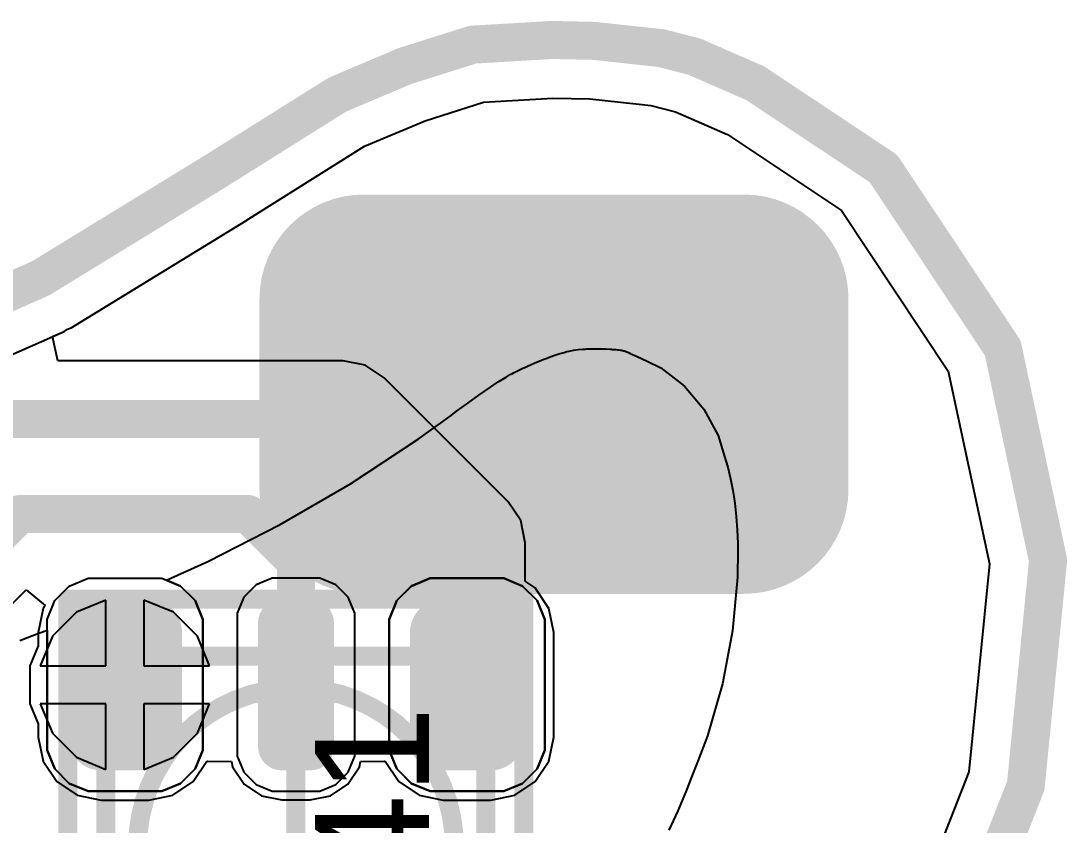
# Model space of a CAD drawing. Header units: inches. Extents: x -30 to 118, y 20 to 51.
# Drawn here: x 109.2 to 114.71, y 47.16 to 51.39 of the extents above; entities that cross this region are included whole.
import ezdxf

# ---------------------------------------------------------------- set-up
doc = ezdxf.new("R2010")
doc.units = ezdxf.units.IN
for name, color, linetype in [('Bottom Layer', 5, 'Continuous'), ('Bottom Solder', 6, 'Continuous'), ('Keep-Out Layer', 6, 'Continuous'), ('Mechanical 1', 6, 'Continuous'), ('Top Component Outline', 56, 'Continuous'), ('Top Courtyard', 56, 'Continuous'), ('Top Layer', 1, 'Continuous'), ('Top Overlay', 2, 'Continuous'), ('Top Paste', 8, 'Continuous'), ('Top Solder', 216, 'Continuous'), ('Via Holes', 16, 'Continuous')]:
    doc.layers.add(name, color=color, linetype=linetype)
doc.styles.add('Arial', font='', dxfattribs={"height": 0.2})
doc.styles.get('Arial').set_extended_font_data('Arial')

# ---------------------------------------------------------------- blocks, each defined once
blk = doc.blocks.new('APA_RGB_LED_2020_574')
at = {"layer": 'Top Layer'}
h = blk.add_hatch(color=1, dxfattribs=at)
edge = h.paths.add_edge_path()
edge.add_arc((-1.125, 1.025), 0.125, 90, 180)
edge.add_line((-1.25, 1.025), (-1.25, 0.775))
edge.add_arc((-1.125, 0.775), 0.125, 180, 270)
edge.add_line((-1.125, 0.65), (-0.575, 0.65))
edge.add_arc((-0.575, 0.775), 0.125, 270, 360)
edge.add_line((-0.45, 0.775), (-0.45, 1.025))
edge.add_arc((-0.575, 1.025), 0.125, 0, 90)
edge.add_line((-0.575, 1.15), (-1.125, 1.15))
h = blk.add_hatch(color=1, dxfattribs=at)
edge = h.paths.add_edge_path()
edge.add_arc((0.575, 1.025), 0.125, 90, 180)
edge.add_line((0.45, 1.025), (0.45, 0.775))
edge.add_arc((0.575, 0.775), 0.125, 180, 270)
edge.add_line((0.575, 0.65), (1.125, 0.65))
edge.add_arc((1.125, 0.775), 0.125, 270, 360)
edge.add_line((1.25, 0.775), (1.25, 1.025))
edge.add_arc((1.125, 1.025), 0.125, 0, 90)
edge.add_line((1.125, 1.15), (0.575, 1.15))
h = blk.add_hatch(color=1, dxfattribs=at)
edge = h.paths.add_edge_path()
edge.add_arc((-1.175, 0.075), 0.075, 90, 180)
edge.add_line((-1.25, 0.075), (-1.25, -0.075))
edge.add_arc((-1.175, -0.075), 0.075, 180, 270)
edge.add_line((-1.175, -0.15), (-0.525, -0.15))
edge.add_arc((-0.525, -0.075), 0.075, 270, 360)
edge.add_line((-0.45, -0.075), (-0.45, 0.075))
edge.add_arc((-0.525, 0.075), 0.075, 0, 90)
edge.add_line((-0.525, 0.15), (-1.175, 0.15))
h = blk.add_hatch(color=1, dxfattribs=at)
edge = h.paths.add_edge_path()
edge.add_arc((0.525, 0.075), 0.075, 90, 180)
edge.add_line((0.45, 0.075), (0.45, -0.075))
edge.add_arc((0.525, -0.075), 0.075, 180, 270)
edge.add_line((0.525, -0.15), (1.175, -0.15))
edge.add_arc((1.175, -0.075), 0.075, 270, 360)
edge.add_line((1.25, -0.075), (1.25, 0.075))
edge.add_arc((1.175, 0.075), 0.075, 0, 90)
edge.add_line((1.175, 0.15), (0.525, 0.15))
blk.add_hatch(color=1, dxfattribs=at).paths.add_polyline_path([(-1.25, -0.65), (-0.45, -0.65), (-0.45, -1.15), (-1.25, -1.15)])
h = blk.add_hatch(color=1, dxfattribs=at)
edge = h.paths.add_edge_path()
edge.add_arc((0.575, -0.775), 0.125, 90, 180)
edge.add_line((0.45, -0.775), (0.45, -1.025))
edge.add_arc((0.575, -1.025), 0.125, 180, 270)
edge.add_line((0.575, -1.15), (1.125, -1.15))
edge.add_arc((1.125, -1.025), 0.125, 270, 360)
edge.add_line((1.25, -1.025), (1.25, -0.775))
edge.add_arc((1.125, -0.775), 0.125, 0, 90)
edge.add_line((1.125, -0.65), (0.575, -0.65))
at = {"layer": 'Top Paste'}
h = blk.add_hatch(color=8, dxfattribs=at)
edge = h.paths.add_edge_path()
edge.add_arc((-1.125, 1.025), 0.125, 90, 180)
edge.add_line((-1.25, 1.025), (-1.25, 0.775))
edge.add_arc((-1.125, 0.775), 0.125, 180, 270)
edge.add_line((-1.125, 0.65), (-0.575, 0.65))
edge.add_arc((-0.575, 0.775), 0.125, 270, 360)
edge.add_line((-0.45, 0.775), (-0.45, 1.025))
edge.add_arc((-0.575, 1.025), 0.125, 0, 90)
edge.add_line((-0.575, 1.15), (-1.125, 1.15))
h = blk.add_hatch(color=8, dxfattribs=at)
edge = h.paths.add_edge_path()
edge.add_arc((0.575, 1.025), 0.125, 90, 180)
edge.add_line((0.45, 1.025), (0.45, 0.775))
edge.add_arc((0.575, 0.775), 0.125, 180, 270)
edge.add_line((0.575, 0.65), (1.125, 0.65))
edge.add_arc((1.125, 0.775), 0.125, 270, 360)
edge.add_line((1.25, 0.775), (1.25, 1.025))
edge.add_arc((1.125, 1.025), 0.125, 0, 90)
edge.add_line((1.125, 1.15), (0.575, 1.15))
h = blk.add_hatch(color=8, dxfattribs=at)
edge = h.paths.add_edge_path()
edge.add_arc((-1.175, 0.075), 0.075, 90, 180)
edge.add_line((-1.25, 0.075), (-1.25, -0.075))
edge.add_arc((-1.175, -0.075), 0.075, 180, 270)
edge.add_line((-1.175, -0.15), (-0.525, -0.15))
edge.add_arc((-0.525, -0.075), 0.075, 270, 360)
edge.add_line((-0.45, -0.075), (-0.45, 0.075))
edge.add_arc((-0.525, 0.075), 0.075, 0, 90)
edge.add_line((-0.525, 0.15), (-1.175, 0.15))
h = blk.add_hatch(color=8, dxfattribs=at)
edge = h.paths.add_edge_path()
edge.add_arc((0.525, 0.075), 0.075, 90, 180)
edge.add_line((0.45, 0.075), (0.45, -0.075))
edge.add_arc((0.525, -0.075), 0.075, 180, 270)
edge.add_line((0.525, -0.15), (1.175, -0.15))
edge.add_arc((1.175, -0.075), 0.075, 270, 360)
edge.add_line((1.25, -0.075), (1.25, 0.075))
edge.add_arc((1.175, 0.075), 0.075, 0, 90)
edge.add_line((1.175, 0.15), (0.525, 0.15))
blk.add_hatch(color=8, dxfattribs=at).paths.add_polyline_path([(-1.25, -0.65), (-0.45, -0.65), (-0.45, -1.15), (-1.25, -1.15)])
h = blk.add_hatch(color=8, dxfattribs=at)
edge = h.paths.add_edge_path()
edge.add_arc((0.575, -0.775), 0.125, 90, 180)
edge.add_line((0.45, -0.775), (0.45, -1.025))
edge.add_arc((0.575, -1.025), 0.125, 180, 270)
edge.add_line((0.575, -1.15), (1.125, -1.15))
edge.add_arc((1.125, -1.025), 0.125, 270, 360)
edge.add_line((1.25, -1.025), (1.25, -0.775))
edge.add_arc((1.125, -0.775), 0.125, 0, 90)
edge.add_line((1.125, -0.65), (0.575, -0.65))
at = {"layer": 'Top Solder'}
h = blk.add_hatch(color=216, dxfattribs=at)
edge = h.paths.add_edge_path()
edge.add_arc((-1.125, 1.025), 0.175, 90, 180)
edge.add_line((-1.3, 1.025), (-1.3, 0.775))
edge.add_arc((-1.125, 0.775), 0.175, 180, 270)
edge.add_line((-1.125, 0.6), (-0.575, 0.6))
edge.add_arc((-0.575, 0.775), 0.175, 270, 360)
edge.add_line((-0.4, 0.775), (-0.4, 1.025))
edge.add_arc((-0.575, 1.025), 0.175, 0, 90)
edge.add_line((-0.575, 1.2), (-1.125, 1.2))
h = blk.add_hatch(color=216, dxfattribs=at)
edge = h.paths.add_edge_path()
edge.add_arc((0.575, 1.025), 0.175, 90, 180)
edge.add_line((0.4, 1.025), (0.4, 0.775))
edge.add_arc((0.575, 0.775), 0.175, 180, 270)
edge.add_line((0.575, 0.6), (1.125, 0.6))
edge.add_arc((1.125, 0.775), 0.175, 270, 360)
edge.add_line((1.3, 0.775), (1.3, 1.025))
edge.add_arc((1.125, 1.025), 0.175, 0, 90)
edge.add_line((1.125, 1.2), (0.575, 1.2))
h = blk.add_hatch(color=216, dxfattribs=at)
edge = h.paths.add_edge_path()
edge.add_arc((-1.175, 0.075), 0.125, 90, 180)
edge.add_line((-1.3, 0.075), (-1.3, -0.075))
edge.add_arc((-1.175, -0.075), 0.125, 180, 270)
edge.add_line((-1.175, -0.2), (-0.525, -0.2))
edge.add_arc((-0.525, -0.075), 0.125, 270, 360)
edge.add_line((-0.4, -0.075), (-0.4, 0.075))
edge.add_arc((-0.525, 0.075), 0.125, 0, 90)
edge.add_line((-0.525, 0.2), (-1.175, 0.2))
h = blk.add_hatch(color=216, dxfattribs=at)
edge = h.paths.add_edge_path()
edge.add_arc((0.525, 0.075), 0.125, 90, 180)
edge.add_line((0.4, 0.075), (0.4, -0.075))
edge.add_arc((0.525, -0.075), 0.125, 180, 270)
edge.add_line((0.525, -0.2), (1.175, -0.2))
edge.add_arc((1.175, -0.075), 0.125, 270, 360)
edge.add_line((1.3, -0.075), (1.3, 0.075))
edge.add_arc((1.175, 0.075), 0.125, 0, 90)
edge.add_line((1.175, 0.2), (0.525, 0.2))
blk.add_hatch(color=216, dxfattribs=at).paths.add_polyline_path([(-1.3, -0.6), (-0.4, -0.6), (-0.4, -1.2), (-1.3, -1.2)])
h = blk.add_hatch(color=216, dxfattribs=at)
edge = h.paths.add_edge_path()
edge.add_arc((0.575, -0.775), 0.175, 90, 180)
edge.add_line((0.4, -0.775), (0.4, -1.025))
edge.add_arc((0.575, -1.025), 0.175, 180, 270)
edge.add_line((0.575, -1.2), (1.125, -1.2))
edge.add_arc((1.125, -1.025), 0.175, 270, 360)
edge.add_line((1.3, -1.025), (1.3, -0.775))
edge.add_arc((1.125, -0.775), 0.175, 0, 90)
edge.add_line((1.125, -0.6), (0.575, -0.6))
at = {"layer": 'Top Component Outline'}
for points in [[(-1, 1, 0.1, 0.1, 0), (-1, -1, 0.1, 0.1, 0)], [(-1, 1, 0.1, 0.1, 0), (1, 1, 0.1, 0.1, 0)], [(1, 1, 0.1, 0.1, 0), (1, -1, 0.1, 0.1, 0)], [(-1, -1, 0.1, 0.1, 0), (1, -1, 0.1, 0.1, 0)]]:
    blk.add_lwpolyline(points, format="xyseb", dxfattribs=at)
for points in [[(-1.025, 1, 0.05, 0.05, 1), (-0.975, 1, 0.05, 0.05, 1)], [(-1.025, 1, 0.05, 0.05, 1), (-0.975, 1, 0.05, 0.05, 1)], [(0.975, 1, 0.05, 0.05, 1), (1.025, 1, 0.05, 0.05, 1)], [(0.975, 1, 0.05, 0.05, 1), (1.025, 1, 0.05, 0.05, 1)], [(-1.025, -1, 0.05, 0.05, 1), (-0.975, -1, 0.05, 0.05, 1)], [(-1.025, -1, 0.05, 0.05, 1), (-0.975, -1, 0.05, 0.05, 1)], [(0.975, -1, 0.05, 0.05, 1), (1.025, -1, 0.05, 0.05, 1)], [(0.975, -1, 0.05, 0.05, 1), (1.025, -1, 0.05, 0.05, 1)]]:
    blk.add_lwpolyline(points, format="xyseb", close=True, dxfattribs=at)
at = {"layer": 'Top Courtyard'}
for points in [[(-1.3, 1.2, 0.1, 0.1, 0), (1.3, 1.2, 0.1, 0.1, 0)], [(-1.3, 1.2, 0.1, 0.1, 0), (-1.3, -1.2, 0.1, 0.1, 0)], [(1.3, 1.2, 0.1, 0.1, 0), (1.3, -1.2, 0.1, 0.1, 0)], [(0, 0.5, 0.1, 0.1, 0), (0, -0.5, 0.1, 0.1, 0)], [(-0.5, 0, 0.1, 0.1, 0), (0.5, 0, 0.1, 0.1, 0)], [(-1.3, -1.2, 0.1, 0.1, 0), (1.3, -1.2, 0.1, 0.1, 0)]]:
    blk.add_lwpolyline(points, format="xyseb", dxfattribs=at)
for points in [[(-1.325, 1.2, 0.05, 0.05, 1), (-1.275, 1.2, 0.05, 0.05, 1)], [(-1.325, 1.2, 0.05, 0.05, 1), (-1.275, 1.2, 0.05, 0.05, 1)], [(1.275, 1.2, 0.05, 0.05, 1), (1.325, 1.2, 0.05, 0.05, 1)], [(1.275, 1.2, 0.05, 0.05, 1), (1.325, 1.2, 0.05, 0.05, 1)], [(-0.025, 0.5, 0.05, 0.05, 1), (0.025, 0.5, 0.05, 0.05, 1)], [(-0.525, 0, 0.05, 0.05, 1), (-0.475, 0, 0.05, 0.05, 1)], [(0.475, 0, 0.05, 0.05, 1), (0.525, 0, 0.05, 0.05, 1)], [(-0.025, -0.5, 0.05, 0.05, 1), (0.025, -0.5, 0.05, 0.05, 1)], [(-1.325, -1.2, 0.05, 0.05, 1), (-1.275, -1.2, 0.05, 0.05, 1)], [(-1.325, -1.2, 0.05, 0.05, 1), (-1.275, -1.2, 0.05, 0.05, 1)], [(1.275, -1.2, 0.05, 0.05, 1), (1.325, -1.2, 0.05, 0.05, 1)], [(1.275, -1.2, 0.05, 0.05, 1), (1.325, -1.2, 0.05, 0.05, 1)]]:
    blk.add_lwpolyline(points, format="xyseb", close=True, dxfattribs=at)
at = {"layer": 'Top Overlay'}
for p, q in [((-1.3689, 1.1929), (-1.2929, 1.2689)), ((-1.2929, 1.2689), (-1.1937, 1.31)), ((-1.1937, 1.31), (-1.14, 1.31)), ((-1.14, 1.31), (-1.14, 1.31)), ((-1.14, 1.31), (-0.56, 1.31)), ((-0.56, 1.31), (-0.5063, 1.31)), ((-0.5063, 1.31), (-0.4071, 1.2689)), ((-0.4071, 1.2689), (-0.3311, 1.1929)), ((0.3311, 1.1929), (0.4071, 1.2689)), ((0.4071, 1.2689), (0.5063, 1.31)), ((0.5063, 1.31), (0.56, 1.31)), ((0.56, 1.31), (0.56, 1.31)), ((0.56, 1.31), (1.14, 1.31)), ((1.14, 1.31), (1.1937, 1.31)), ((1.1937, 1.31), (1.2929, 1.2689)), ((1.2929, 1.2689), (1.3689, 1.1929)), ((-1.41, 1.0937), (-1.3689, 1.1929)), ((-0.3311, 1.1929), (-0.29, 1.0937)), ((0.29, 1.0937), (0.3311, 1.1929)), ((1.3689, 1.1929), (1.41, 1.0937)), ((-1.41, 1.04), (-1.41, 1.0937)), ((-0.29, 1.0937), (-0.29, 1.04)), ((0.29, 1.04), (0.29, 1.0937)), ((1.41, 1.0937), (1.41, 1.04)), ((-1.41, 0.76), (-1.41, 1.04)), ((-0.29, 1.04), (-0.29, 1.04)), ((-0.29, 1.04), (-0.29, 0.76)), ((0.29, 0.76), (0.29, 1.04)), ((1.41, 1.04), (1.41, 1.04)), ((1.41, 1.04), (1.41, 0.76)), ((-1.41, 0.76), (-1.41, 0.76)), ((-1.41, 0.7063), (-1.41, 0.76)), ((-0.29, 0.76), (-0.29, 0.7063)), ((0.29, 0.76), (0.29, 0.76)), ((0.29, 0.7063), (0.29, 0.76)), ((1.41, 0.76), (1.41, 0.7063)), ((-1.3689, 0.6071), (-1.41, 0.7063)), ((-0.29, 0.7063), (-0.3311, 0.6071)), ((0.3311, 0.6071), (0.29, 0.7063)), ((1.41, 0.7063), (1.3689, 0.6071)), ((-1.2929, 0.5311), (-1.3689, 0.6071)), ((-0.3311, 0.6071), (-0.4071, 0.5311)), ((0.4071, 0.5311), (0.3311, 0.6071)), ((1.3689, 0.6071), (1.2929, 0.5311)), ((-1.1937, 0.49), (-1.2929, 0.5311)), ((-0.4071, 0.5311), (-0.5063, 0.49)), ((0.5063, 0.49), (0.4071, 0.5311)), ((1.2929, 0.5311), (1.1937, 0.49)), ((-1.14, 0.49), (-1.1937, 0.49)), ((-0.56, 0.49), (-1.14, 0.49)), ((-0.5063, 0.49), (-0.56, 0.49)), ((-0.56, 0.49), (-0.56, 0.49)), ((0.56, 0.49), (0.5063, 0.49)), ((1.14, 0.49), (0.56, 0.49)), ((1.1937, 0.49), (1.14, 0.49)), ((1.14, 0.49), (1.14, 0.49)), ((-1.2258, 0.31), (-1.3103, 0.275)), ((-1.18, 0.31), (-1.2258, 0.31)), ((-0.52, 0.31), (-1.18, 0.31)), ((-0.4743, 0.31), (-0.52, 0.31)), ((-0.52, 0.31), (-0.52, 0.31)), ((-0.3897, 0.275), (-0.4743, 0.31)), ((0.4742, 0.31), (0.3897, 0.275)), ((0.52, 0.31), (0.4742, 0.31)), ((1.18, 0.31), (0.52, 0.31)), ((1.2258, 0.31), (1.18, 0.31)), ((1.18, 0.31), (1.18, 0.31)), ((1.3103, 0.275), (1.2258, 0.31)), ((-1.3103, 0.275), (-1.375, 0.2103)), ((-0.325, 0.2103), (-0.3897, 0.275)), ((0.3897, 0.275), (0.325, 0.2103)), ((1.375, 0.2103), (1.3103, 0.275)), ((-1.375, 0.2103), (-1.41, 0.1258)), ((-0.29, 0.1258), (-0.325, 0.2103)), ((0.325, 0.2103), (0.29, 0.1258)), ((1.41, 0.1258), (1.375, 0.2103)), ((-1.41, 0.1258), (-1.41, 0.08)), ((-0.29, 0.08), (-0.29, 0.1258)), ((0.29, 0.1258), (0.29, 0.08)), ((1.41, 0.08), (1.41, 0.1258)), ((-1.41, 0.08), (-1.41, -0.08)), ((-1.41, 0.08), (-1.41, 0.08)), ((-0.29, -0.08), (-0.29, 0.08)), ((0.29, 0.08), (0.29, -0.08)), ((0.29, 0.08), (0.29, 0.08)), ((1.41, -0.08), (1.41, 0.08)), ((-1.41, -0.08), (-1.41, -0.1257)), ((-0.29, -0.1257), (-0.29, -0.08)), ((-0.29, -0.08), (-0.29, -0.08)), ((0.29, -0.08), (0.29, -0.1257)), ((1.41, -0.1257), (1.41, -0.08)), ((1.41, -0.08), (1.41, -0.08)), ((-1.41, -0.1257), (-1.375, -0.2103)), ((-0.325, -0.2103), (-0.29, -0.1257)), ((0.29, -0.1257), (0.325, -0.2103)), ((1.375, -0.2103), (1.41, -0.1257)), ((-1.375, -0.2103), (-1.3103, -0.275)), ((-0.3897, -0.275), (-0.325, -0.2103)), ((0.325, -0.2103), (0.3897, -0.275)), ((1.3103, -0.275), (1.375, -0.2103)), ((-1.3103, -0.275), (-1.2258, -0.31)), ((-0.4743, -0.31), (-0.3897, -0.275)), ((0.3897, -0.275), (0.4742, -0.31)), ((1.2258, -0.31), (1.3103, -0.275)), ((-1.2258, -0.31), (-1.18, -0.31)), ((-1.18, -0.31), (-1.18, -0.31)), ((-1.18, -0.31), (-0.52, -0.31)), ((-0.52, -0.31), (-0.4743, -0.31)), ((0.4742, -0.31), (0.52, -0.31)), ((0.52, -0.31), (0.52, -0.31)), ((0.52, -0.31), (1.18, -0.31)), ((1.18, -0.31), (1.2258, -0.31)), ((-1.41, -1.31), (-1.41, -0.49)), ((-1.41, -0.49), (-0.29, -0.49)), ((-0.29, -0.49), (-0.29, -1.31)), ((0.4071, -0.5311), (0.5063, -0.49)), ((0.5063, -0.49), (0.56, -0.49)), ((0.56, -0.49), (0.56, -0.49)), ((0.56, -0.49), (1.14, -0.49)), ((1.14, -0.49), (1.1937, -0.49)), ((1.1937, -0.49), (1.2929, -0.5311)), ((0.3311, -0.6071), (0.4071, -0.5311)), ((1.2929, -0.5311), (1.3689, -0.6071)), ((0.29, -0.7063), (0.3311, -0.6071)), ((1.3689, -0.6071), (1.41, -0.7063)), ((0.29, -0.76), (0.29, -0.7063)), ((1.41, -0.7063), (1.41, -0.76)), ((0.29, -1.04), (0.29, -0.76)), ((1.41, -0.76), (1.41, -0.76)), ((1.41, -0.76), (1.41, -1.04)), ((0.29, -1.04), (0.29, -1.04)), ((0.29, -1.0937), (0.29, -1.04)), ((1.41, -1.04), (1.41, -1.0937)), ((0.3311, -1.1929), (0.29, -1.0937)), ((1.41, -1.0937), (1.3689, -1.1929)), ((0.4071, -1.2689), (0.3311, -1.1929)), ((1.3689, -1.1929), (1.2929, -1.2689)), ((-0.29, -1.31), (-1.41, -1.31)), ((0.5063, -1.31), (0.4071, -1.2689)), ((0.56, -1.31), (0.5063, -1.31)), ((1.14, -1.31), (0.56, -1.31)), ((1.1937, -1.31), (1.14, -1.31)), ((1.14, -1.31), (1.14, -1.31)), ((1.2929, -1.2689), (1.1937, -1.31))]:
    blk.add_line(p, q, dxfattribs=at)
at = {"layer": 'Top Courtyard', "style": 'Arial'}
blk.add_text('D41', height=0.6, dxfattribs=at).set_placement((-0.8, -0.7))

msp = doc.modelspace()

# ---------------------------------------------------------------- hatches: boundary and pattern name
at = {"layer": 'Bottom Layer'}
h = msp.add_hatch(color=5, dxfattribs=at)
edge = h.paths.add_edge_path()
edge.add_arc((111.01, 49.93), 0.5, 90, 180)
edge.add_line((110.51, 49.93), (110.51, 48.93))
edge.add_arc((111.01, 48.93), 0.5, 180, 270)
edge.add_line((111.01, 48.43), (113.01, 48.43))
edge.add_arc((113.01, 48.93), 0.5, 270, 360)
edge.add_line((113.51, 48.93), (113.51, 49.93))
edge.add_arc((113.01, 49.93), 0.5, 0, 90)
edge.add_line((113.01, 50.43), (111.01, 50.43))
h = msp.add_hatch(color=5, dxfattribs=at)
edge = h.paths.add_edge_path()
edge.add_arc((109.7522, 47.9018), 0.3, 0, 360)
at = {"layer": 'Bottom Solder'}
h = msp.add_hatch(color=6, dxfattribs=at)
edge = h.paths.add_edge_path()
edge.add_arc((111.01, 49.93), 0.55, 90, 180)
edge.add_line((110.46, 49.93), (110.46, 48.93))
edge.add_arc((111.01, 48.93), 0.55, 180, 270)
edge.add_line((111.01, 48.38), (113.01, 48.38))
edge.add_arc((113.01, 48.93), 0.55, 270, 360)
edge.add_line((113.56, 48.93), (113.56, 49.93))
edge.add_arc((113.01, 49.93), 0.55, 0, 90)
edge.add_line((113.01, 50.48), (111.01, 50.48))
at = {"layer": 'Top Layer'}
h = msp.add_hatch(color=1, dxfattribs=at)
edge = h.paths.add_edge_path()
edge.add_arc((109.7522, 47.9018), 0.3, 0, 360)
at = {"layer": 'Via Holes'}
h = msp.add_hatch(color=7, dxfattribs=at)
edge = h.paths.add_edge_path()
edge.add_arc((109.7522, 47.9018), 0.15, 0, 360)

# ---------------------------------------------------------------- linework, layer by layer
at = {"layer": 'Bottom Layer'}
for p, q in [((111.6383, 50.965), (112.0045, 50.9867)), ((112.0045, 50.9867), (112.1991, 50.9825)), ((111.3322, 50.8683), (111.6383, 50.965)), ((112.1991, 50.9825), (112.4414, 50.9563)), ((112.4414, 50.9563), (112.4418, 50.9563)), ((112.4418, 50.9563), (112.4422, 50.9562)), ((112.4422, 50.9562), (112.5193, 50.948)), ((112.5193, 50.948), (112.6491, 50.9148)), ((112.6491, 50.9148), (112.9224, 50.7955)), ((111.0126, 50.7334), (111.3322, 50.8683)), ((112.9224, 50.7955), (113.523, 50.396)), ((110.3902, 50.3432), (111.0126, 50.7334)), ((113.523, 50.396), (114.0852, 49.5516)), ((109.469, 49.779), (110.3875, 50.3415)), ((110.3875, 50.3415), (110.3887, 50.3426)), ((110.3887, 50.3426), (110.3902, 50.3432)), ((109.4496, 49.7718), (109.469, 49.779)), ((108.848, 49.5019), (109.4328, 49.76)), ((109.4328, 49.76), (109.4496, 49.7718)), ((114.0852, 49.5516), (114.3013, 48.5381)), ((114.3013, 48.5381), (114.1929, 47.4438)), ((109.6522, 48.3475), (109.4973, 48.2833)), ((109.6522, 48.0018), (109.6522, 48.3475)), ((110.0071, 48.2833), (109.8522, 48.3475)), ((109.8522, 48.3475), (109.8522, 48.0018)), ((109.4973, 48.2833), (109.3707, 48.1567)), ((110.1337, 48.1567), (110.0071, 48.2833)), ((109.3707, 48.1567), (109.3065, 48.0018)), ((110.1978, 48.0018), (110.1337, 48.1567)), ((109.3065, 48.0018), (109.6522, 48.0018)), ((109.8522, 48.0018), (110.1978, 48.0018)), ((109.6522, 47.8018), (109.3065, 47.8018)), ((109.3065, 47.8018), (109.3707, 47.6469)), ((109.6522, 47.4562), (109.6522, 47.8018)), ((110.1978, 47.8018), (109.8522, 47.8018)), ((109.8522, 47.8018), (109.8522, 47.4562)), ((110.1337, 47.6469), (110.1978, 47.8018)), ((109.3707, 47.6469), (109.4973, 47.5203)), ((110.0071, 47.5203), (110.1337, 47.6469)), ((109.4973, 47.5203), (109.6522, 47.4562)), ((109.8522, 47.4562), (110.0071, 47.5203)), ((114.1929, 47.4438), (113.5377, 45.7779))]:
    msp.add_line(p, q, dxfattribs=at)
at = {"layer": 'Keep-Out Layer'}
for points in [[(111.5824, 51.2681, 0.2, 0.2, 0), (111.9987, 51.2927, 0.2, 0.2, 0)], [(111.9987, 51.2927, 0.2, 0.2, 0), (112.2189, 51.288, 0.2, 0.2, 0)], [(112.2189, 51.288, 0.2, 0.2, 0), (112.4744, 51.2604, 0.2, 0.2, 0)], [(111.2264, 51.1557, 0.2, 0.2, 0), (111.5824, 51.2681, 0.2, 0.2, 0)], [(112.4744, 51.2604, 0.2, 0.2, 0), (112.5736, 51.2499, 0.2, 0.2, 0)], [(112.5736, 51.2499, 0.2, 0.2, 0), (112.7488, 51.205, 0.2, 0.2, 0)], [(112.7488, 51.205, 0.2, 0.2, 0), (113.0694, 51.0651, 0.2, 0.2, 0)], [(110.871, 51.0056, 0.2, 0.2, 0), (111.2264, 51.1557, 0.2, 0.2, 0)], [(113.0694, 51.0651, 0.2, 0.2, 0), (113.7436, 50.6167, 0.2, 0.2, 0)], [(110.2278, 50.6024, 0.2, 0.2, 0), (110.871, 51.0056, 0.2, 0.2, 0)], [(113.7436, 50.6167, 0.2, 0.2, 0), (114.3721, 49.6725, 0.2, 0.2, 0)], [(109.3092, 50.0398, 0.2, 0.2, 0), (110.2278, 50.6024, 0.2, 0.2, 0)], [(108.7245, 49.7817, 0.2, 0.2, 0), (109.3092, 50.0398, 0.2, 0.2, 0)], [(114.3721, 49.6725, 0.2, 0.2, 0), (114.6104, 48.5553, 0.2, 0.2, 0)], [(114.4931, 47.3714, 0.2, 0.2, 0), (114.6104, 48.5553, 0.2, 0.2, 0)], [(113.8096, 45.6336, 0.2, 0.2, 0), (114.4931, 47.3714, 0.2, 0.2, 0)]]:
    msp.add_lwpolyline(points, format="xyseb", dxfattribs=at)
for points in [[(111.9487, 51.2927, 0.1, 0.1, 1), (112.0487, 51.2927, 0.1, 0.1, 1)], [(111.9487, 51.2927, 0.1, 0.1, 1), (112.0487, 51.2927, 0.1, 0.1, 1)], [(112.1689, 51.288, 0.1, 0.1, 1), (112.2689, 51.288, 0.1, 0.1, 1)], [(112.1689, 51.288, 0.1, 0.1, 1), (112.2689, 51.288, 0.1, 0.1, 1)], [(111.5324, 51.2681, 0.1, 0.1, 1), (111.6324, 51.2681, 0.1, 0.1, 1)], [(111.5324, 51.2681, 0.1, 0.1, 1), (111.6324, 51.2681, 0.1, 0.1, 1)], [(112.4244, 51.2604, 0.1, 0.1, 1), (112.5244, 51.2604, 0.1, 0.1, 1)], [(112.4244, 51.2604, 0.1, 0.1, 1), (112.5244, 51.2604, 0.1, 0.1, 1)], [(112.5236, 51.2499, 0.1, 0.1, 1), (112.6236, 51.2499, 0.1, 0.1, 1)], [(112.5236, 51.2499, 0.1, 0.1, 1), (112.6236, 51.2499, 0.1, 0.1, 1)], [(112.6988, 51.205, 0.1, 0.1, 1), (112.7988, 51.205, 0.1, 0.1, 1)], [(112.6988, 51.205, 0.1, 0.1, 1), (112.7988, 51.205, 0.1, 0.1, 1)], [(111.1764, 51.1557, 0.1, 0.1, 1), (111.2764, 51.1557, 0.1, 0.1, 1)], [(111.1764, 51.1557, 0.1, 0.1, 1), (111.2764, 51.1557, 0.1, 0.1, 1)], [(113.0194, 51.0651, 0.1, 0.1, 1), (113.1194, 51.0651, 0.1, 0.1, 1)], [(113.0194, 51.0651, 0.1, 0.1, 1), (113.1194, 51.0651, 0.1, 0.1, 1)], [(110.821, 51.0056, 0.1, 0.1, 1), (110.921, 51.0056, 0.1, 0.1, 1)], [(110.821, 51.0056, 0.1, 0.1, 1), (110.921, 51.0056, 0.1, 0.1, 1)], [(113.6936, 50.6167, 0.1, 0.1, 1), (113.7936, 50.6167, 0.1, 0.1, 1)], [(113.6936, 50.6167, 0.1, 0.1, 1), (113.7936, 50.6167, 0.1, 0.1, 1)], [(110.1778, 50.6024, 0.1, 0.1, 1), (110.2778, 50.6024, 0.1, 0.1, 1)], [(110.1778, 50.6024, 0.1, 0.1, 1), (110.2778, 50.6024, 0.1, 0.1, 1)], [(109.2592, 50.0398, 0.1, 0.1, 1), (109.3592, 50.0398, 0.1, 0.1, 1)], [(109.2592, 50.0398, 0.1, 0.1, 1), (109.3592, 50.0398, 0.1, 0.1, 1)], [(114.3221, 49.6725, 0.1, 0.1, 1), (114.4221, 49.6725, 0.1, 0.1, 1)], [(114.3221, 49.6725, 0.1, 0.1, 1), (114.4221, 49.6725, 0.1, 0.1, 1)], [(114.5604, 48.5553, 0.1, 0.1, 1), (114.6604, 48.5553, 0.1, 0.1, 1)], [(114.5604, 48.5553, 0.1, 0.1, 1), (114.6604, 48.5553, 0.1, 0.1, 1)], [(114.4431, 47.3714, 0.1, 0.1, 1), (114.5431, 47.3714, 0.1, 0.1, 1)], [(114.4431, 47.3714, 0.1, 0.1, 1), (114.5431, 47.3714, 0.1, 0.1, 1)]]:
    msp.add_lwpolyline(points, format="xyseb", close=True, dxfattribs=at)
at = {"layer": 'Mechanical 1'}
for points in [[(111.5824, 51.2681, 0.2, 0.2, 0), (111.9987, 51.2927, 0.2, 0.2, 0)], [(111.9987, 51.2927, 0.2, 0.2, 0), (112.2189, 51.288, 0.2, 0.2, 0)], [(112.2189, 51.288, 0.2, 0.2, 0), (112.4744, 51.2604, 0.2, 0.2, 0)], [(111.2264, 51.1557, 0.2, 0.2, 0), (111.5824, 51.2681, 0.2, 0.2, 0)], [(112.4744, 51.2604, 0.2, 0.2, 0), (112.5736, 51.2499, 0.2, 0.2, 0)], [(112.5736, 51.2499, 0.2, 0.2, 0), (112.7488, 51.205, 0.2, 0.2, 0)], [(112.7488, 51.205, 0.2, 0.2, 0), (113.0694, 51.0651, 0.2, 0.2, 0)], [(110.871, 51.0056, 0.2, 0.2, 0), (111.2264, 51.1557, 0.2, 0.2, 0)], [(113.0694, 51.0651, 0.2, 0.2, 0), (113.7436, 50.6167, 0.2, 0.2, 0)], [(110.2278, 50.6024, 0.2, 0.2, 0), (110.871, 51.0056, 0.2, 0.2, 0)], [(113.7436, 50.6167, 0.2, 0.2, 0), (114.3721, 49.6725, 0.2, 0.2, 0)], [(109.3092, 50.0398, 0.2, 0.2, 0), (110.2278, 50.6024, 0.2, 0.2, 0)], [(108.7245, 49.7817, 0.2, 0.2, 0), (109.3092, 50.0398, 0.2, 0.2, 0)], [(114.3721, 49.6725, 0.2, 0.2, 0), (114.6104, 48.5553, 0.2, 0.2, 0)], [(114.4931, 47.3714, 0.2, 0.2, 0), (114.6104, 48.5553, 0.2, 0.2, 0)], [(110.0628, 47.6412, 0.1, 0.1, -0.198911), (110.6522, 47.8853, 0.1, 0.1, 0)], [(110.6522, 47.8853, 0.1, 0.1, -0.198911), (111.2416, 47.6412, 0.1, 0.1, 0)], [(109.8187, 47.0518, 0.1, 0.1, -0.198911), (110.0628, 47.6412, 0.1, 0.1, 0)], [(111.2416, 47.6412, 0.1, 0.1, -0.198911), (111.4857, 47.0518, 0.1, 0.1, 0)], [(113.8096, 45.6336, 0.2, 0.2, 0), (114.4931, 47.3714, 0.2, 0.2, 0)]]:
    msp.add_lwpolyline(points, format="xyseb", dxfattribs=at)
for points in [[(111.9487, 51.2927, 0.1, 0.1, 1), (112.0487, 51.2927, 0.1, 0.1, 1)], [(111.9487, 51.2927, 0.1, 0.1, 1), (112.0487, 51.2927, 0.1, 0.1, 1)], [(112.1689, 51.288, 0.1, 0.1, 1), (112.2689, 51.288, 0.1, 0.1, 1)], [(112.1689, 51.288, 0.1, 0.1, 1), (112.2689, 51.288, 0.1, 0.1, 1)], [(111.5324, 51.2681, 0.1, 0.1, 1), (111.6324, 51.2681, 0.1, 0.1, 1)], [(111.5324, 51.2681, 0.1, 0.1, 1), (111.6324, 51.2681, 0.1, 0.1, 1)], [(112.4244, 51.2604, 0.1, 0.1, 1), (112.5244, 51.2604, 0.1, 0.1, 1)], [(112.4244, 51.2604, 0.1, 0.1, 1), (112.5244, 51.2604, 0.1, 0.1, 1)], [(112.5236, 51.2499, 0.1, 0.1, 1), (112.6236, 51.2499, 0.1, 0.1, 1)], [(112.5236, 51.2499, 0.1, 0.1, 1), (112.6236, 51.2499, 0.1, 0.1, 1)], [(112.6988, 51.205, 0.1, 0.1, 1), (112.7988, 51.205, 0.1, 0.1, 1)], [(112.6988, 51.205, 0.1, 0.1, 1), (112.7988, 51.205, 0.1, 0.1, 1)], [(111.1764, 51.1557, 0.1, 0.1, 1), (111.2764, 51.1557, 0.1, 0.1, 1)], [(111.1764, 51.1557, 0.1, 0.1, 1), (111.2764, 51.1557, 0.1, 0.1, 1)], [(113.0194, 51.0651, 0.1, 0.1, 1), (113.1194, 51.0651, 0.1, 0.1, 1)], [(113.0194, 51.0651, 0.1, 0.1, 1), (113.1194, 51.0651, 0.1, 0.1, 1)], [(110.821, 51.0056, 0.1, 0.1, 1), (110.921, 51.0056, 0.1, 0.1, 1)], [(110.821, 51.0056, 0.1, 0.1, 1), (110.921, 51.0056, 0.1, 0.1, 1)], [(113.6936, 50.6167, 0.1, 0.1, 1), (113.7936, 50.6167, 0.1, 0.1, 1)], [(113.6936, 50.6167, 0.1, 0.1, 1), (113.7936, 50.6167, 0.1, 0.1, 1)], [(110.1778, 50.6024, 0.1, 0.1, 1), (110.2778, 50.6024, 0.1, 0.1, 1)], [(110.1778, 50.6024, 0.1, 0.1, 1), (110.2778, 50.6024, 0.1, 0.1, 1)], [(109.2592, 50.0398, 0.1, 0.1, 1), (109.3592, 50.0398, 0.1, 0.1, 1)], [(109.2592, 50.0398, 0.1, 0.1, 1), (109.3592, 50.0398, 0.1, 0.1, 1)], [(114.3221, 49.6725, 0.1, 0.1, 1), (114.4221, 49.6725, 0.1, 0.1, 1)], [(114.3221, 49.6725, 0.1, 0.1, 1), (114.4221, 49.6725, 0.1, 0.1, 1)], [(114.5604, 48.5553, 0.1, 0.1, 1), (114.6604, 48.5553, 0.1, 0.1, 1)], [(114.5604, 48.5553, 0.1, 0.1, 1), (114.6604, 48.5553, 0.1, 0.1, 1)], [(110.6272, 47.8853, 0.05, 0.05, 1), (110.6772, 47.8853, 0.05, 0.05, 1)], [(110.6272, 47.8853, 0.05, 0.05, 1), (110.6772, 47.8853, 0.05, 0.05, 1)], [(110.0378, 47.6412, 0.05, 0.05, 1), (110.0878, 47.6412, 0.05, 0.05, 1)], [(110.0378, 47.6412, 0.05, 0.05, 1), (110.0878, 47.6412, 0.05, 0.05, 1)], [(111.2166, 47.6412, 0.05, 0.05, 1), (111.2666, 47.6412, 0.05, 0.05, 1)], [(111.2166, 47.6412, 0.05, 0.05, 1), (111.2666, 47.6412, 0.05, 0.05, 1)], [(114.4431, 47.3714, 0.1, 0.1, 1), (114.5431, 47.3714, 0.1, 0.1, 1)], [(114.4431, 47.3714, 0.1, 0.1, 1), (114.5431, 47.3714, 0.1, 0.1, 1)]]:
    msp.add_lwpolyline(points, format="xyseb", close=True, dxfattribs=at)
at = {"layer": 'Top Layer'}
for p, q in [((111.6383, 50.965), (112.0045, 50.9867)), ((112.0045, 50.9867), (112.1991, 50.9825)), ((111.3322, 50.8683), (111.6383, 50.965)), ((112.1991, 50.9825), (112.4414, 50.9563)), ((112.4414, 50.9563), (112.4418, 50.9563)), ((112.4418, 50.9563), (112.4422, 50.9562)), ((112.4422, 50.9562), (112.5193, 50.948)), ((112.5193, 50.948), (112.6491, 50.9148)), ((112.6491, 50.9148), (112.9224, 50.7955)), ((111.0126, 50.7334), (111.3322, 50.8683)), ((112.9224, 50.7955), (113.523, 50.396)), ((110.3902, 50.3432), (111.0126, 50.7334)), ((113.523, 50.396), (114.0852, 49.5516)), ((109.469, 49.779), (110.3875, 50.3415)), ((110.3875, 50.3415), (110.3887, 50.3426)), ((110.3887, 50.3426), (110.3902, 50.3432)), ((109.4496, 49.7718), (109.469, 49.779)), ((109.3713, 49.7329), (109.4328, 49.76)), ((109.3981, 49.6059), (109.3713, 49.7329)), ((109.4328, 49.76), (109.4496, 49.7718)), ((110.9, 49.6059), (109.3981, 49.6059)), ((111.0171, 49.5826), (110.9, 49.6059)), ((110.9, 49.6059), (110.9, 49.6059)), ((111.1163, 49.5163), (111.0171, 49.5826)), ((111.7685, 48.8641), (111.1163, 49.5163)), ((114.0852, 49.5516), (114.3013, 48.5381)), ((111.8348, 48.7649), (111.7685, 48.8641)), ((111.8581, 48.6478), (111.8348, 48.7649)), ((111.8581, 48.4468), (111.8581, 48.6478)), ((114.3013, 48.5381), (114.1929, 47.4438)), ((108.0241, 47.1916), (109.2329, 48.4003)), ((109.2329, 48.4003), (109.3315, 48.3194)), ((111.9115, 48.4111), (111.8581, 48.4468)), ((111.9833, 48.3036), (111.9115, 48.4111)), ((109.321, 48.3036), (109.2958, 48.1768)), ((109.3315, 48.3194), (109.321, 48.3036)), ((112.0085, 48.1768), (111.9833, 48.3036)), ((109.2958, 48.1768), (109.2958, 48.1066)), ((112.0085, 47.6268), (112.0085, 48.1768)), ((109.2958, 48.1066), (109.2522, 48.0013)), ((109.2522, 48.0013), (109.2522, 47.8024)), ((109.2522, 47.8024), (109.2958, 47.697)), ((109.2958, 47.697), (109.2958, 47.6268)), ((109.2958, 47.6268), (109.321, 47.5)), ((111.9833, 47.5), (112.0085, 47.6268)), ((109.321, 47.5), (109.3929, 47.3925)), ((110.1115, 47.3925), (110.1828, 47.4992)), ((110.1828, 47.4992), (110.1869, 47.5)), ((110.1869, 47.5), (110.3124, 47.4982)), ((110.3124, 47.4982), (110.3181, 47.4695)), ((110.3181, 47.4695), (110.3789, 47.3786)), ((110.9254, 47.3786), (110.9862, 47.4695)), ((110.9862, 47.4695), (110.9919, 47.4982)), ((110.9919, 47.4982), (111.1174, 47.5)), ((111.1174, 47.5), (111.1216, 47.4992)), ((111.1216, 47.4992), (111.1929, 47.3925)), ((111.9115, 47.3925), (111.9833, 47.5)), ((114.1929, 47.4438), (113.5377, 45.7779)), ((109.3929, 47.3925), (109.5004, 47.3207)), ((110.004, 47.3207), (110.1115, 47.3925)), ((110.3789, 47.3786), (110.4699, 47.3178)), ((110.8345, 47.3178), (110.9254, 47.3786)), ((111.1929, 47.3925), (111.3004, 47.3207)), ((111.804, 47.3207), (111.9115, 47.3925)), ((109.5004, 47.3207), (109.6272, 47.2955)), ((109.6272, 47.2955), (109.8772, 47.2955)), ((109.8772, 47.2955), (110.004, 47.3207)), ((110.4699, 47.3178), (110.5772, 47.2964)), ((110.5772, 47.2964), (110.7272, 47.2964)), ((110.7272, 47.2964), (110.8345, 47.3178)), ((111.3004, 47.3207), (111.4272, 47.2955)), ((111.4272, 47.2955), (111.6772, 47.2955)), ((111.6772, 47.2955), (111.804, 47.3207))]:
    msp.add_line(p, q, dxfattribs=at)
for points in [[(109.1, 49.3, 0.2, 0.2, 0), (110.9, 49.3, 0.2, 0.2, 0)], [(110.9, 49.3, 0.2, 0.2, 0), (111.5522, 48.6478, 0.2, 0.2, 0)], [(107.7183, 47.3183, 0.2, 0.2, 0), (109.2, 48.8, 0.2, 0.2, 0)], [(109.2, 48.8, 0.2, 0.2, 0), (110.4, 48.8, 0.2, 0.2, 0)], [(110.4, 48.8, 0.2, 0.2, 0), (110.6522, 48.5478, 0.2, 0.2, 0)], [(111.5522, 47.9018, 0.2, 0.2, 0), (111.5522, 48.6478, 0.2, 0.2, 0)], [(110.6522, 47.9018, 0.2, 0.2, 0), (110.6522, 48.5478, 0.2, 0.2, 0)]]:
    msp.add_lwpolyline(points, format="xyseb", dxfattribs=at)
for points in [[(110.85, 49.3, 0.1, 0.1, 1), (110.95, 49.3, 0.1, 0.1, 1)], [(110.85, 49.3, 0.1, 0.1, 1), (110.95, 49.3, 0.1, 0.1, 1)], [(109.15, 48.8, 0.1, 0.1, 1), (109.25, 48.8, 0.1, 0.1, 1)], [(109.15, 48.8, 0.1, 0.1, 1), (109.25, 48.8, 0.1, 0.1, 1)], [(110.35, 48.8, 0.1, 0.1, 1), (110.45, 48.8, 0.1, 0.1, 1)], [(110.35, 48.8, 0.1, 0.1, 1), (110.45, 48.8, 0.1, 0.1, 1)], [(111.5022, 48.6478, 0.1, 0.1, 1), (111.6022, 48.6478, 0.1, 0.1, 1)], [(111.5022, 48.6478, 0.1, 0.1, 1), (111.6022, 48.6478, 0.1, 0.1, 1)], [(110.6022, 48.5478, 0.1, 0.1, 1), (110.7022, 48.5478, 0.1, 0.1, 1)], [(110.6022, 48.5478, 0.1, 0.1, 1), (110.7022, 48.5478, 0.1, 0.1, 1)], [(110.6022, 47.9018, 0.1, 0.1, 1), (110.7022, 47.9018, 0.1, 0.1, 1)], [(111.5022, 47.9018, 0.1, 0.1, 1), (111.6022, 47.9018, 0.1, 0.1, 1)]]:
    msp.add_lwpolyline(points, format="xyseb", close=True, dxfattribs=at)
at = {"layer": 'Top Overlay'}
for p, q in [((112.1132, 49.6611), (112.1375, 49.6646)), ((112.1375, 49.6646), (112.1619, 49.6669)), ((112.1619, 49.6669), (112.1741, 49.6675)), ((112.1741, 49.6675), (112.1813, 49.6679)), ((112.1813, 49.6679), (112.1956, 49.6684)), ((112.1956, 49.6684), (112.2099, 49.6687)), ((112.2099, 49.6687), (112.2242, 49.6689)), ((112.2242, 49.6689), (112.2314, 49.6689)), ((112.2314, 49.6689), (112.2416, 49.6689)), ((112.2416, 49.6689), (112.2622, 49.6685)), ((112.2622, 49.6685), (112.2827, 49.6678)), ((112.2827, 49.6678), (112.3033, 49.6668)), ((112.3033, 49.6668), (112.3135, 49.6661)), ((112.3135, 49.6661), (112.3178, 49.6658)), ((112.3178, 49.6658), (112.3264, 49.6651)), ((112.3264, 49.6651), (112.335, 49.6643)), ((112.335, 49.6643), (112.3436, 49.6634)), ((112.3436, 49.6634), (112.3479, 49.6629)), ((112.3479, 49.6629), (112.3512, 49.6625)), ((112.3512, 49.6625), (112.3579, 49.6617)), ((111.9328, 49.6039), (111.9566, 49.6133)), ((111.9566, 49.6133), (111.9686, 49.6178)), ((111.9686, 49.6178), (111.9819, 49.6231)), ((111.9819, 49.6231), (112.0088, 49.6329)), ((112.0088, 49.6329), (112.036, 49.6419)), ((112.036, 49.6419), (112.0634, 49.65)), ((112.0634, 49.65), (112.0773, 49.6536)), ((112.0773, 49.6536), (112.0892, 49.6565)), ((112.0892, 49.6565), (112.1132, 49.6611)), ((112.3579, 49.6617), (112.3645, 49.6607)), ((112.3645, 49.6607), (112.3711, 49.6596)), ((112.3711, 49.6596), (112.3743, 49.6589)), ((112.3743, 49.6589), (112.3764, 49.6586)), ((112.3764, 49.6586), (112.3804, 49.6577)), ((112.3804, 49.6577), (112.3843, 49.6565)), ((112.3843, 49.6565), (112.3882, 49.6552)), ((112.3882, 49.6552), (112.3901, 49.6544)), ((112.3901, 49.6544), (112.3942, 49.6524)), ((112.3942, 49.6524), (112.4024, 49.6484)), ((112.4024, 49.6484), (112.4106, 49.6445)), ((112.4106, 49.6445), (112.4189, 49.6406)), ((112.4189, 49.6406), (112.423, 49.6387)), ((112.423, 49.6387), (112.4471, 49.6276)), ((112.4471, 49.6276), (112.5009, 49.6033)), ((111.8011, 49.5441), (111.8216, 49.5547)), ((111.8216, 49.5547), (111.8423, 49.5648)), ((111.8423, 49.5648), (111.8633, 49.5745)), ((111.8633, 49.5745), (111.8739, 49.5792)), ((111.8739, 49.5792), (111.8856, 49.5843)), ((111.8856, 49.5843), (111.9091, 49.5943)), ((111.9091, 49.5943), (111.9328, 49.6039)), ((112.5009, 49.6033), (112.5009, 49.6033)), ((112.5009, 49.6033), (112.5719, 49.5687)), ((112.5719, 49.5687), (112.6966, 49.4719)), ((111.7158, 49.4941), (111.7369, 49.5073)), ((111.7369, 49.5073), (111.7583, 49.5201)), ((111.7583, 49.5201), (111.78, 49.5326)), ((111.78, 49.5326), (111.7909, 49.5385)), ((111.7909, 49.5385), (111.8011, 49.5441)), ((111.6154, 49.4256), (111.6752, 49.467)), ((111.6752, 49.467), (111.7054, 49.4872)), ((111.7054, 49.4872), (111.7158, 49.4941)), ((112.6966, 49.4719), (112.7986, 49.3515)), ((111.5562, 49.3833), (111.6154, 49.4256)), ((111.4689, 49.318), (111.4978, 49.3401)), ((111.4978, 49.3401), (111.5562, 49.3833)), ((112.7986, 49.3515), (112.8737, 49.2127)), ((111.2955, 49.1932), (111.4689, 49.318)), ((111.4689, 49.318), (111.4689, 49.318)), ((110.9385, 48.9584), (111.2955, 49.1932)), ((112.8737, 49.2127), (112.8961, 49.137)), ((112.8961, 49.137), (112.9064, 49.1072)), ((112.9064, 49.1072), (112.9242, 49.0468)), ((112.9242, 49.0468), (112.9392, 48.9856)), ((110.5689, 48.7439), (110.9385, 48.9584)), ((112.9392, 48.9856), (112.9513, 48.9238)), ((112.9513, 48.9238), (112.956, 48.8927)), ((112.956, 48.8927), (112.9612, 48.8576)), ((112.9612, 48.8576), (112.9691, 48.787)), ((112.9691, 48.787), (112.9743, 48.7163)), ((110.188, 48.5504), (110.5689, 48.7439)), ((112.9743, 48.7163), (112.9769, 48.6454)), ((112.9769, 48.6454), (112.9769, 48.6099)), ((112.9769, 48.6099), (112.9765, 48.4679)), ((109.9936, 48.4617), (110.188, 48.5504)), ((109.9705, 48.4516), (109.9936, 48.4617)), ((110.0451, 48.4207), (109.9705, 48.4516)), ((110.5264, 48.4618), (110.4419, 48.4268)), ((110.7779, 48.4618), (110.5264, 48.4618)), ((110.8625, 48.4268), (110.7779, 48.4618)), ((111.3585, 48.4618), (111.2592, 48.4207)), ((111.7459, 48.4618), (111.3585, 48.4618)), ((111.8451, 48.4207), (111.7459, 48.4618)), ((112.9765, 48.4679), (112.9495, 48.1851)), ((110.1211, 48.3448), (110.0451, 48.4207)), ((110.4419, 48.4268), (110.3772, 48.3621)), ((110.9272, 48.3621), (110.8625, 48.4268)), ((111.2592, 48.4207), (111.1833, 48.3448)), ((111.9211, 48.3448), (111.8451, 48.4207)), ((110.1622, 48.2455), (110.1211, 48.3448)), ((110.3772, 48.3621), (110.3422, 48.2776)), ((110.9622, 48.2776), (110.9272, 48.3621)), ((111.1833, 48.3448), (111.1422, 48.2455)), ((111.9622, 48.2455), (111.9211, 48.3448)), ((110.1622, 48.1918), (110.1622, 48.2455)), ((110.3422, 48.2776), (110.3422, 48.2318)), ((110.3422, 48.2318), (110.3422, 47.5718)), ((110.9622, 48.2318), (110.9622, 48.2776)), ((110.9622, 47.5718), (110.9622, 48.2318)), ((111.1422, 48.2455), (111.1422, 48.1918)), ((111.9622, 48.1918), (111.9622, 48.2455)), ((109.2849, 48.1672), (109.3422, 48.1896)), ((109.3422, 48.1896), (109.3422, 47.6118)), ((110.1622, 47.6118), (110.1622, 48.1918)), ((111.1422, 48.1918), (111.1422, 47.6118)), ((111.9622, 47.6118), (111.9622, 48.1918)), ((112.9495, 48.1851), (112.8966, 47.9061)), ((109.1994, 48.1343), (109.2399, 48.1498)), ((109.2399, 48.1498), (109.2849, 48.1672)), ((109.2399, 48.1498), (109.2399, 48.1498)), ((112.8966, 47.9061), (112.8181, 47.6331)), ((112.8181, 47.6331), (112.7665, 47.5008)), ((109.3422, 47.6118), (109.3422, 47.5581)), ((110.1622, 47.5581), (110.1622, 47.6118)), ((110.3422, 47.5718), (110.3422, 47.5261)), ((110.9622, 47.5261), (110.9622, 47.5718)), ((111.1422, 47.6118), (111.1422, 47.5581)), ((111.9622, 47.5581), (111.9622, 47.6118)), ((109.3422, 47.5581), (109.3833, 47.4589)), ((110.1211, 47.4589), (110.1622, 47.5581)), ((110.3422, 47.5261), (110.3772, 47.4415)), ((110.9272, 47.4415), (110.9622, 47.5261)), ((111.1422, 47.5581), (111.1833, 47.4589)), ((111.9211, 47.4589), (111.9622, 47.5581)), ((112.7665, 47.5008), (112.7467, 47.448)), ((109.3833, 47.4589), (109.4592, 47.3829)), ((110.0451, 47.3829), (110.1211, 47.4589)), ((110.3772, 47.4415), (110.4419, 47.3768)), ((110.8625, 47.3768), (110.9272, 47.4415)), ((111.1833, 47.4589), (111.2592, 47.3829)), ((111.8451, 47.3829), (111.9211, 47.4589)), ((112.7467, 47.448), (112.7049, 47.3433)), ((109.4592, 47.3829), (109.5585, 47.3418)), ((109.9459, 47.3418), (110.0451, 47.3829)), ((110.4419, 47.3768), (110.5264, 47.3418)), ((110.7779, 47.3418), (110.8625, 47.3768)), ((111.2592, 47.3829), (111.3585, 47.3418)), ((111.7459, 47.3418), (111.8451, 47.3829)), ((109.5585, 47.3418), (109.9459, 47.3418)), ((110.5264, 47.3418), (110.7779, 47.3418)), ((111.3585, 47.3418), (111.7459, 47.3418)), ((112.7049, 47.3433), (112.661, 47.2394)), ((112.661, 47.2394), (112.6148, 47.1366))]:
    msp.add_line(p, q, dxfattribs=at)

# ---------------------------------------------------------------- block references
at = {"rotation": 90}
msp.add_blockref('APA_RGB_LED_2020_574', (110.6522, 47.0518), dxfattribs=at)

doc.saveas('drawing.dxf')
